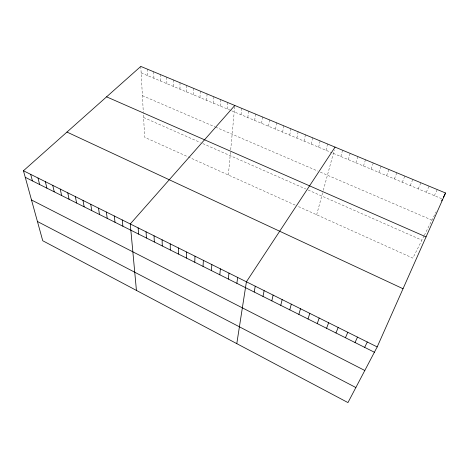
<?xml version="1.0" encoding="UTF-8"?>
<svg xmlns="http://www.w3.org/2000/svg" width="469" height="469" viewBox="0 0 469 469"><rect width="100%" height="100%" fill="white"/><g stroke="black" fill="none" stroke-linecap="round" stroke-linejoin="round"><path stroke-width="0.35" stroke-dasharray="2.35 1.76" d="M179.99 89.174L180.02 82.708M186.615 91.947L186.709 85.487M193.281 94.738L193.445 88.283M199.987 97.546L200.222 91.097M206.747 100.372L207.046 93.935M213.542 103.221L213.923 96.79M220.389 106.082L220.84 99.663M227.283 108.972L227.805 102.553M228.362 175.001L230.578 151.094M230.701 149.781L234.746 106.182M241.002 114.712L241.664 108.316M247.825 117.567L248.564 111.176M254.69 120.445L255.505 114.061M261.608 123.335L262.499 116.969M268.567 126.249L269.534 119.888M275.573 129.186L276.616 122.831M282.625 132.135L283.751 125.798M289.731 135.113L290.932 128.776M296.877 138.103L298.161 131.783M304.076 141.116L305.442 134.808M311.322 144.147L312.77 137.851M318.621 147.202L320.151 140.917M325.967 150.279L327.585 144.001M316.657 214.779L322.965 191.592M323.311 190.32L334.309 149.892M340.811 156.494L342.599 150.238M348.309 159.63L350.185 153.392M355.86 162.79L357.829 156.564M363.463 165.973L365.521 159.759M371.12 169.18L373.271 162.978M378.829 172.41L381.074 166.219M386.591 175.658L388.93 169.485M394.411 178.929L396.85 172.774M402.285 182.23L404.817 176.086M410.217 185.548L412.849 179.422M418.201 188.89L420.933 182.781M426.245 192.255L429.082 186.164M434.347 195.649L437.284 189.57M424.023 235.895L412.867 258.12L297.751 206.26M424.328 235.291L436.135 211.765M141.151 72.918L231.065 110.555M231.698 110.819L332.017 152.812M333.359 153.375L441.88 198.803M142.4 95.664L214.872 126.818M215.529 127.099L317.765 171.05M320.327 172.152L431.937 220.131M143.596 117.502L200.269 142.476M202.778 143.584L305.729 188.954M308.18 190.033L421.889 240.146M295.171 205.1L144.681 137.306L143.338 112.853M140.794 66.416L143.303 112.185M147.225 69.084L147.518 75.579M153.697 71.775L153.932 78.264M160.216 74.483L160.38 80.967M166.771 77.203L166.876 83.681M173.378 79.947L173.413 86.419"/><path stroke-width="0.7" d="M178.39 254.034L178.408 247.931M186.545 258.114L186.668 252.046M194.758 262.235L194.987 256.191M203.042 266.386L203.382 260.371M211.396 270.566L211.841 264.586M219.814 274.787L220.377 268.831M228.303 279.043L228.983 273.116M236.868 283.329L237.66 277.443M236.792 343.642L246.407 281.799L335.065 147.108M254.204 292.017L255.236 286.196M262.98 296.42L264.135 290.628M271.832 300.852L273.11 295.095M280.761 305.325L282.168 299.603M289.766 309.839L291.302 304.152M298.847 314.388L300.512 308.743M308.01 318.979L309.804 313.368M317.243 323.604L319.178 318.035M326.565 328.277L328.634 322.748M335.962 332.984L338.172 327.497M345.448 337.739L347.799 332.292M377.187 346.925L445.55 193.005L140.794 66.416L23.45 170.763L42.738 240.744L347.957 402.584L377.187 346.925L23.45 170.763M355.015 342.528L357.507 337.123M364.665 347.365L367.303 342.007M441.599 200.873L442.203 199.671M443.422 197.244L445.55 193.005M234.817 105.466L130.265 223.959L136.432 290.422M106.58 96.837L426.051 236.909M66.967 132.065L403.035 288.734M25.25 177.305L374.397 352.242M31.505 199.987L364.812 370.492M37.432 221.491L355.86 387.535M30.69 174.368L32.414 180.893M37.989 178.003L39.636 184.51M45.346 181.667L46.912 188.157M52.763 185.361L54.24 191.827M60.237 189.083L61.632 195.532M67.765 192.835L69.078 199.261M75.362 196.617L76.588 203.024M83.013 200.427L84.15 206.817M90.728 204.267L91.777 210.634M98.508 208.142L99.469 214.485M106.352 212.047L107.219 218.372M114.254 215.986L115.028 222.283M122.227 219.955L122.901 226.234M138.126 227.875L138.613 234.101M146.052 231.821L146.439 238.023M154.043 235.801L154.33 241.981M162.098 239.811L162.286 245.967M170.224 243.857L170.306 249.983"/></g></svg>
